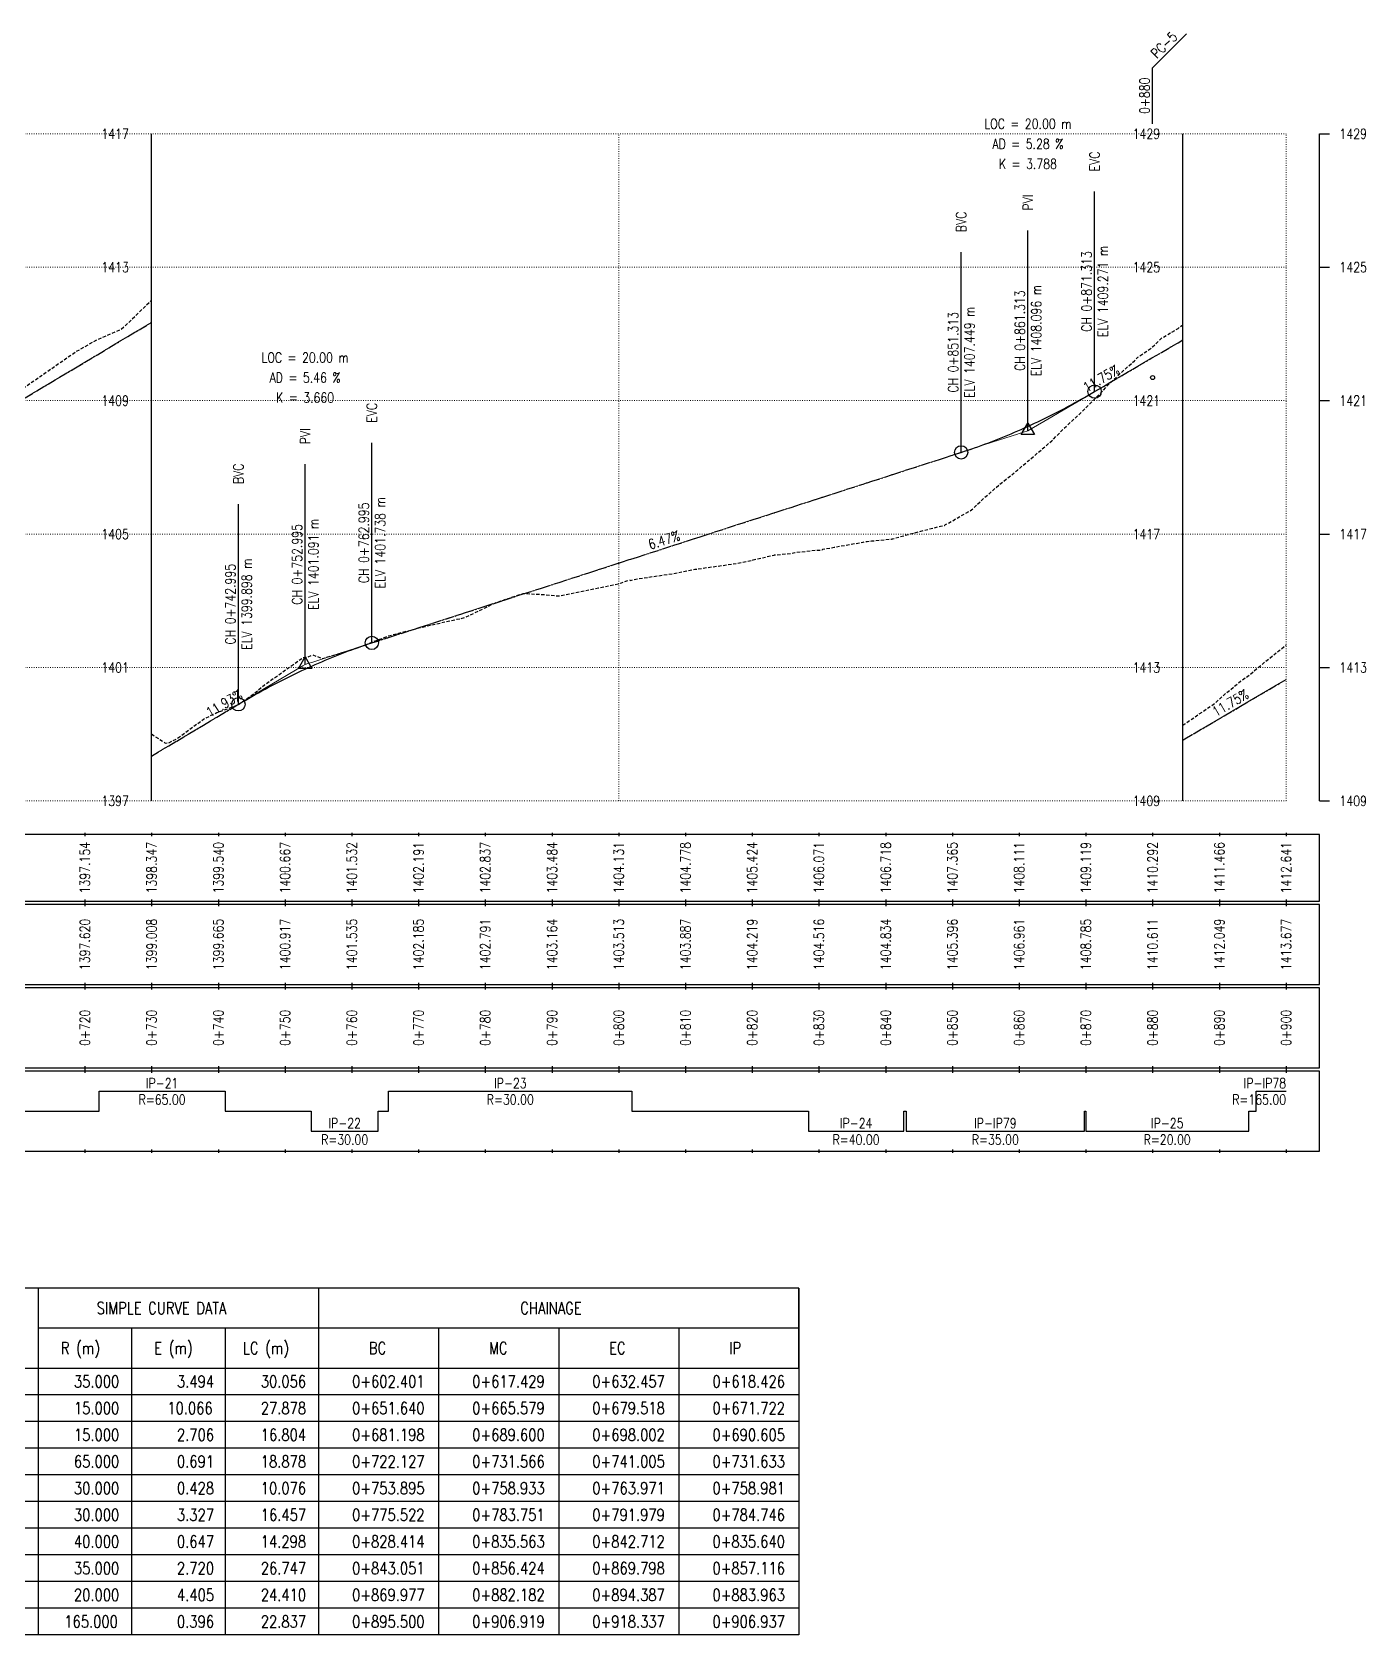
# Model space of a CAD drawing. Extents: x 337736 to 342002, y 3067251 to 3069533.
# Drawn here: x 338887.1 to 339087, y 3067262.7 to 3067503 of the extents above; entities that cross this region are included whole.
import ezdxf
from ezdxf.enums import TextEntityAlignment as Align

# ---------------------------------------------------------------- set-up
doc = ezdxf.new("R2010")
doc.units = 0
doc.header["$MEASUREMENT"] = 0
for name, pattern in [('Center', [2, 1.25, -0.25, 0.25, -0.25]), ('Dashed', [0.75, 0.5, -0.25]), ('Dot', [0.25, 0, -0.25])]:
    doc.linetypes.add(name, pattern=pattern)
for name, color, linetype in [('Chainage_TXT', 7, 'Continuous'), ('DesignRL_TXT', 5, 'Continuous'), ('ExistRL_TXT', 3, 'Continuous'), ('GL', 3, 'Dashed'), ('Grade Text', 7, 'Continuous'), ('HC_Data', 7, 'Continuous'), ('Horizontal Alignment', 7, 'Continuous'), ('Remark', 7, 'Continuous'), ('Scale Line', 1, 'Continuous'), ('TitleBox', 7, 'Continuous'), ('VIP Mark', 7, 'Continuous')]:
    doc.layers.add(name, color=color, linetype=linetype)
for name, color, linetype, lineweight in [('Grids', 9, 'Dot', 13), ('PipeCulvert', 6, 'Continuous', 30), ('Vertical Alignment', 5, 'Center', 30), ('VIP Line', 2, 'Continuous', 5)]:
    doc.layers.add(name, color=color, linetype=linetype, lineweight=lineweight)
doc.styles.get("Standard").update_dxf_attribs({"font": 'simplex.shx'})

msp = doc.modelspace()

# ---------------------------------------------------------------- linework, layer by layer
at = {"layer": 'GL', "flags": 128}
for points in [[(338775.06, 3067395.47), (338775.73, 3067395.65), (338776.77, 3067395.92), (338778.05, 3067396.28), (338781.69, 3067397.24), (338784.42, 3067397.87), (338786.31, 3067398.6), (338789.78, 3067399.95), (338791.11, 3067400.15), (338795.06, 3067401.51), (338796.03, 3067401.81), (338796.43, 3067401.99), (338799.94, 3067403.9), (338801.7, 3067405.03), (338802.29, 3067405.29), (338804.9, 3067407.85), (338807.49, 3067408.68), (338808.4, 3067409.15), (338809.75, 3067410.4), (338814.36, 3067412.1), (338814.99, 3067412.48), (338815.06, 3067412.52), (338815.68, 3067412.89), (338820.06, 3067415.72), (338823.69, 3067417.43), (338825.78, 3067418.17), (338827.65, 3067418.85), (338829.58, 3067419.97), (338832.09, 3067420.61), (338833.09, 3067421.19), (338833.36, 3067421.21), (338835.06, 3067421.75), (338835.49, 3067421.89), (338837.71, 3067422.75), (338839.43, 3067423.19), (338839.65, 3067423.19), (338842.49, 3067424), (338843.55, 3067424.63), (338844.81, 3067424.98), (338847.43, 3067425.73), (338849.6, 3067426.22), (338851.32, 3067426.62), (338852.97, 3067427.34), (338855.06, 3067428.26), (338855.55, 3067428.47), (338857.52, 3067428.84), (338859.47, 3067429.91), (338860.85, 3067430.66), (338862.59, 3067431.63), (338863.96, 3067432.38), (338867.63, 3067434.49), (338868.09, 3067434.77), (338871.77, 3067437.09), (338872.39, 3067437.89), (338875.06, 3067440.64), (338876.78, 3067442.41), (338882.26, 3067447.12), (338886.12, 3067449.81), (338893.67, 3067455.05), (338895.06, 3067455.84), (338896.93, 3067456.88), (338900.47, 3067458.41), (338901.48, 3067459.31), (338905.04, 3067462.78)], [(338905.04, 3067397.78), (338907.1, 3067396.42), (338907.63, 3067396.46), (338908.82, 3067397.04), (338912.83, 3067399.99), (338914.82, 3067400.98), (338915.06, 3067401.06), (338917.91, 3067402.1), (338920.28, 3067403.73), (338921.98, 3067405.13), (338927.74, 3067409.23), (338928.06, 3067409.26), (338928.46, 3067409.31), (338929.2, 3067409.63), (338930.71, 3067409.07), (338933.15, 3067409.83), (338934.54, 3067410.24), (338935.06, 3067410.41), (338935.78, 3067410.64), (338940.36, 3067412.4), (338940.45, 3067412.45), (338940.54, 3067412.48), (338944.31, 3067413.45), (338945.29, 3067413.72), (338950.86, 3067414.99), (338951.39, 3067415.05), (338952.1, 3067415.27), (338955.06, 3067416.69), (338956.38, 3067417.35), (338957.89, 3067417.89), (338960.74, 3067418.84), (338963.5, 3067418.7), (338966.11, 3067418.46), (338970.72, 3067419.42), (338972.01, 3067419.68), (338974.24, 3067420.11), (338974.97, 3067420.27), (338975.06, 3067420.3), (338975.46, 3067420.44), (338976.63, 3067420.88), (338976.85, 3067420.79), (338977.85, 3067421.03), (338983.33, 3067421.82), (338986.47, 3067422.46), (338987.56, 3067422.61), (338992.86, 3067423.35), (338995.06, 3067423.83), (338995.22, 3067423.87), (338998.33, 3067424.59), (338998.4, 3067424.6), (338998.45, 3067424.61), (338998.64, 3067424.63), (339001.02, 3067424.86), (339001.42, 3067424.96), (339004.52, 3067425.32), (339005, 3067425.31), (339005.46, 3067425.35), (339005.55, 3067425.36), (339005.64, 3067425.45), (339007.34, 3067425.76), (339011.68, 3067426.53), (339012.2, 3067426.62), (339012.28, 3067426.63), (339012.98, 3067426.7), (339015.06, 3067426.9), (339015.95, 3067426.99), (339016.05, 3067427), (339016.14, 3067427.03), (339018.54, 3067427.71), (339023.27, 3067428.93), (339023.88, 3067429.01), (339024.04, 3067429.16), (339024.89, 3067429.65), (339025.06, 3067429.71), (339025.32, 3067429.89), (339027.94, 3067431.36), (339029.63, 3067432.98), (339032.13, 3067435.18), (339034.82, 3067437.33), (339035.06, 3067437.54), (339036.37, 3067438.66), (339036.62, 3067438.87), (339039.97, 3067441.73), (339041.65, 3067443.47), (339044.56, 3067446.16), (339047.7, 3067449.31), (339048.66, 3067450.38), (339052.34, 3067453.72), (339052.83, 3067454.23), (339054.95, 3067455.68), (339055.06, 3067455.79), (339056.39, 3067457.09), (339058.86, 3067458.55), (339059.56, 3067459.1)], [(339059.56, 3067399.1), (339059.9, 3067399.29), (339061.27, 3067400.24), (339064.41, 3067402.39), (339065.8, 3067403.66), (339068.25, 3067405.69), (339069.57, 3067406.63), (339070.79, 3067407.68), (339074, 3067410.26), (339075.06, 3067411.12)]]:
    msp.add_lwpolyline(points, dxfattribs=at)
at = {"layer": 'Grids'}
for p, q in [((338775.06, 3067487.73), (339075.06, 3067487.73)), ((338975.06, 3067387.73), (338975.06, 3067487.73)), ((339075.06, 3067387.73), (339075.06, 3067487.73)), ((339075.06, 3067387.73), (339075.06, 3067487.73)), ((338775.06, 3067467.73), (339075.06, 3067467.73)), ((338775.06, 3067447.73), (339075.06, 3067447.73)), ((338775.06, 3067427.73), (339075.06, 3067427.73)), ((338775.06, 3067407.73), (339075.06, 3067407.73)), ((338775.06, 3067387.73), (339075.06, 3067387.73))]:
    msp.add_line(p, q, dxfattribs=at)
at = {"layer": 'HC_Data'}
for p, q in [((338888.06, 3067314.73), (338888.06, 3067302.73)), ((338930.06, 3067314.73), (338930.06, 3067302.73)), ((339002.06, 3067314.73), (339002.06, 3067302.73)), ((338930.06, 3067308.73), (338888.06, 3067308.73)), ((338902.06, 3067308.73), (338902.06, 3067302.73)), ((338916.06, 3067308.73), (338916.06, 3067302.73)), ((339002.06, 3067308.73), (338930.06, 3067308.73)), ((338948.06, 3067308.73), (338948.06, 3067302.73)), ((338966.06, 3067308.73), (338966.06, 3067302.73)), ((338984.06, 3067308.73), (338984.06, 3067302.73)), ((338888.06, 3067302.73), (338888.06, 3067262.73)), ((338902.06, 3067302.73), (338902.06, 3067262.73)), ((338916.06, 3067302.73), (338916.06, 3067262.73)), ((338930.06, 3067302.73), (338930.06, 3067262.73)), ((338948.06, 3067302.73), (338948.06, 3067262.73)), ((338966.06, 3067302.73), (338966.06, 3067262.73)), ((338984.06, 3067302.73), (338984.06, 3067262.73)), ((339002.06, 3067302.73), (339002.06, 3067262.73)), ((339002.06, 3067298.73), (338770.06, 3067298.73)), ((339002.06, 3067294.73), (338770.06, 3067294.73)), ((339002.06, 3067290.73), (338770.06, 3067290.73)), ((339002.06, 3067286.73), (338770.06, 3067286.73)), ((339002.06, 3067282.73), (338770.06, 3067282.73)), ((339002.06, 3067278.73), (338770.06, 3067278.73)), ((339002.06, 3067274.73), (338770.06, 3067274.73)), ((339002.06, 3067270.73), (338770.06, 3067270.73)), ((339002.06, 3067266.73), (338770.06, 3067266.73)), ((339002.06, 3067262.73), (338770.06, 3067262.73))]:
    msp.add_line(p, q, dxfattribs=at)
msp.add_lwpolyline([(338770.06, 3067314.73), (338770.06, 3067302.73), (339002.06, 3067302.73), (339002.06, 3067314.73), (338770.06, 3067314.73)], dxfattribs=at)
at = {"layer": 'Horizontal Alignment'}
msp.add_lwpolyline([(338873.06, 3067341.23), (338897.19, 3067341.23), (338897.19, 3067344.23), (338916.07, 3067344.23), (338916.07, 3067341.23), (338928.96, 3067341.23), (338928.96, 3067338.23), (338939.03, 3067338.23), (338939.03, 3067341.23), (338940.58, 3067341.23), (338940.58, 3067344.23), (338977.04, 3067344.23), (338977.04, 3067341.23), (339003.48, 3067341.23), (339003.48, 3067338.23), (339017.77, 3067338.23), (339017.77, 3067341.23), (339018.11, 3067341.23), (339018.11, 3067338.23), (339044.86, 3067338.23), (339044.86, 3067341.23), (339045.04, 3067341.23), (339045.04, 3067338.23), (339069.45, 3067338.23), (339069.45, 3067341.23), (339070.56, 3067341.23), (339070.56, 3067344.23), (339075.06, 3067344.23)], dxfattribs=at)
at = {"layer": 'PipeCulvert'}
msp.add_circle((339055.06, 3067451.19), 0.3, dxfattribs=at)
at = {"layer": 'Remark'}
for p, q in [((339055.06, 3067497.63), (339060.15, 3067502.73)), ((339055.06, 3067489.23), (339055.06, 3067497.63))]:
    msp.add_line(p, q, dxfattribs=at)
at = {"layer": 'Scale Line'}
for p, q in [((338905.04, 3067387.73), (338905.04, 3067487.73)), ((339059.56, 3067387.73), (339059.56, 3067487.73)), ((339080.06, 3067387.73), (339080.06, 3067487.73)), ((339080.06, 3067487.73), (339081.56, 3067487.73)), ((339080.06, 3067467.73), (339081.56, 3067467.73)), ((339080.06, 3067447.73), (339081.56, 3067447.73)), ((339080.06, 3067427.73), (339081.56, 3067427.73)), ((339080.06, 3067407.73), (339081.56, 3067407.73)), ((339080.06, 3067387.73), (339081.56, 3067387.73))]:
    msp.add_line(p, q, dxfattribs=at)
at = {"layer": 'TitleBox'}
for p, q in [((338895.06, 3067382.98), (338895.06, 3067382.48)), ((338905.06, 3067382.98), (338905.06, 3067382.48)), ((338915.06, 3067382.98), (338915.06, 3067382.48)), ((338925.06, 3067382.98), (338925.06, 3067382.48)), ((338935.06, 3067382.98), (338935.06, 3067382.48)), ((338945.06, 3067382.98), (338945.06, 3067382.48)), ((338955.06, 3067382.98), (338955.06, 3067382.48)), ((338965.06, 3067382.98), (338965.06, 3067382.48)), ((338975.06, 3067382.98), (338975.06, 3067382.48)), ((338985.06, 3067382.98), (338985.06, 3067382.48)), ((338995.06, 3067382.98), (338995.06, 3067382.48)), ((339005.06, 3067382.98), (339005.06, 3067382.48)), ((339015.06, 3067382.98), (339015.06, 3067382.48)), ((339025.06, 3067382.98), (339025.06, 3067382.48)), ((339035.06, 3067382.98), (339035.06, 3067382.48)), ((339045.06, 3067382.98), (339045.06, 3067382.48)), ((339055.06, 3067382.98), (339055.06, 3067382.48)), ((339065.06, 3067382.98), (339065.06, 3067382.48)), ((339075.06, 3067382.98), (339075.06, 3067382.48)), ((339075.06, 3067382.98), (339075.06, 3067382.48)), ((338895.06, 3067372.98), (338895.06, 3067372.48)), ((338895.06, 3067372.48), (338895.06, 3067371.98)), ((338905.06, 3067372.98), (338905.06, 3067372.48)), ((338905.06, 3067372.48), (338905.06, 3067371.98)), ((338915.06, 3067372.98), (338915.06, 3067372.48)), ((338915.06, 3067372.48), (338915.06, 3067371.98)), ((338925.06, 3067372.98), (338925.06, 3067372.48)), ((338925.06, 3067372.48), (338925.06, 3067371.98)), ((338935.06, 3067372.98), (338935.06, 3067372.48)), ((338935.06, 3067372.48), (338935.06, 3067371.98)), ((338945.06, 3067372.98), (338945.06, 3067372.48)), ((338945.06, 3067372.48), (338945.06, 3067371.98)), ((338955.06, 3067372.98), (338955.06, 3067372.48)), ((338955.06, 3067372.48), (338955.06, 3067371.98)), ((338965.06, 3067372.98), (338965.06, 3067372.48)), ((338965.06, 3067372.48), (338965.06, 3067371.98)), ((338975.06, 3067372.98), (338975.06, 3067372.48)), ((338975.06, 3067372.48), (338975.06, 3067371.98)), ((338985.06, 3067372.98), (338985.06, 3067372.48)), ((338985.06, 3067372.48), (338985.06, 3067371.98)), ((338995.06, 3067372.98), (338995.06, 3067372.48)), ((338995.06, 3067372.48), (338995.06, 3067371.98)), ((339005.06, 3067372.98), (339005.06, 3067372.48)), ((339005.06, 3067372.48), (339005.06, 3067371.98)), ((339015.06, 3067372.98), (339015.06, 3067372.48)), ((339015.06, 3067372.48), (339015.06, 3067371.98)), ((339025.06, 3067372.98), (339025.06, 3067372.48)), ((339025.06, 3067372.48), (339025.06, 3067371.98)), ((339035.06, 3067372.98), (339035.06, 3067372.48)), ((339035.06, 3067372.48), (339035.06, 3067371.98)), ((339045.06, 3067372.98), (339045.06, 3067372.48)), ((339045.06, 3067372.48), (339045.06, 3067371.98)), ((339055.06, 3067372.98), (339055.06, 3067372.48)), ((339055.06, 3067372.48), (339055.06, 3067371.98)), ((339065.06, 3067372.98), (339065.06, 3067372.48)), ((339065.06, 3067372.48), (339065.06, 3067371.98)), ((339075.06, 3067372.98), (339075.06, 3067372.48)), ((339075.06, 3067372.98), (339075.06, 3067372.48)), ((339075.06, 3067372.48), (339075.06, 3067371.98)), ((339075.06, 3067372.48), (339075.06, 3067371.98)), ((338895.06, 3067360.48), (338895.06, 3067359.98)), ((338895.06, 3067359.98), (338895.06, 3067359.48)), ((338905.06, 3067360.48), (338905.06, 3067359.98)), ((338905.06, 3067359.98), (338905.06, 3067359.48)), ((338915.06, 3067360.48), (338915.06, 3067359.98)), ((338915.06, 3067359.98), (338915.06, 3067359.48)), ((338925.06, 3067360.48), (338925.06, 3067359.98)), ((338925.06, 3067359.98), (338925.06, 3067359.48)), ((338935.06, 3067360.48), (338935.06, 3067359.98)), ((338935.06, 3067359.98), (338935.06, 3067359.48)), ((338945.06, 3067360.48), (338945.06, 3067359.98)), ((338945.06, 3067359.98), (338945.06, 3067359.48)), ((338955.06, 3067360.48), (338955.06, 3067359.98)), ((338955.06, 3067359.98), (338955.06, 3067359.48)), ((338965.06, 3067360.48), (338965.06, 3067359.98)), ((338965.06, 3067359.98), (338965.06, 3067359.48)), ((338975.06, 3067360.48), (338975.06, 3067359.98)), ((338975.06, 3067359.98), (338975.06, 3067359.48)), ((338985.06, 3067360.48), (338985.06, 3067359.98)), ((338985.06, 3067359.98), (338985.06, 3067359.48)), ((338995.06, 3067360.48), (338995.06, 3067359.98)), ((338995.06, 3067359.98), (338995.06, 3067359.48)), ((339005.06, 3067360.48), (339005.06, 3067359.98)), ((339005.06, 3067359.98), (339005.06, 3067359.48)), ((339015.06, 3067360.48), (339015.06, 3067359.98)), ((339015.06, 3067359.98), (339015.06, 3067359.48)), ((339025.06, 3067360.48), (339025.06, 3067359.98)), ((339025.06, 3067359.98), (339025.06, 3067359.48)), ((339035.06, 3067360.48), (339035.06, 3067359.98)), ((339035.06, 3067359.98), (339035.06, 3067359.48)), ((339045.06, 3067360.48), (339045.06, 3067359.98)), ((339045.06, 3067359.98), (339045.06, 3067359.48)), ((339055.06, 3067360.48), (339055.06, 3067359.98)), ((339055.06, 3067359.98), (339055.06, 3067359.48)), ((339065.06, 3067360.48), (339065.06, 3067359.98)), ((339065.06, 3067359.98), (339065.06, 3067359.48)), ((339075.06, 3067360.48), (339075.06, 3067359.98)), ((339075.06, 3067360.48), (339075.06, 3067359.98)), ((339075.06, 3067359.98), (339075.06, 3067359.48)), ((339075.06, 3067359.98), (339075.06, 3067359.48)), ((338895.06, 3067347.98), (338895.06, 3067347.48)), ((338895.06, 3067347.48), (338895.06, 3067346.98)), ((338905.06, 3067347.98), (338905.06, 3067347.48)), ((338905.06, 3067347.48), (338905.06, 3067346.98)), ((338915.06, 3067347.98), (338915.06, 3067347.48)), ((338915.06, 3067347.48), (338915.06, 3067346.98)), ((338925.06, 3067347.98), (338925.06, 3067347.48)), ((338925.06, 3067347.48), (338925.06, 3067346.98)), ((338935.06, 3067347.98), (338935.06, 3067347.48)), ((338935.06, 3067347.48), (338935.06, 3067346.98)), ((338945.06, 3067347.98), (338945.06, 3067347.48)), ((338945.06, 3067347.48), (338945.06, 3067346.98)), ((338955.06, 3067347.98), (338955.06, 3067347.48)), ((338955.06, 3067347.48), (338955.06, 3067346.98)), ((338965.06, 3067347.98), (338965.06, 3067347.48)), ((338965.06, 3067347.48), (338965.06, 3067346.98)), ((338975.06, 3067347.98), (338975.06, 3067347.48)), ((338975.06, 3067347.48), (338975.06, 3067346.98)), ((338985.06, 3067347.98), (338985.06, 3067347.48)), ((338985.06, 3067347.48), (338985.06, 3067346.98)), ((338995.06, 3067347.98), (338995.06, 3067347.48)), ((338995.06, 3067347.48), (338995.06, 3067346.98)), ((339005.06, 3067347.98), (339005.06, 3067347.48)), ((339005.06, 3067347.48), (339005.06, 3067346.98)), ((339015.06, 3067347.98), (339015.06, 3067347.48)), ((339015.06, 3067347.48), (339015.06, 3067346.98)), ((339025.06, 3067347.98), (339025.06, 3067347.48)), ((339025.06, 3067347.48), (339025.06, 3067346.98)), ((339035.06, 3067347.98), (339035.06, 3067347.48)), ((339035.06, 3067347.48), (339035.06, 3067346.98)), ((339045.06, 3067347.98), (339045.06, 3067347.48)), ((339045.06, 3067347.48), (339045.06, 3067346.98)), ((339055.06, 3067347.98), (339055.06, 3067347.48)), ((339055.06, 3067347.48), (339055.06, 3067346.98)), ((339065.06, 3067347.98), (339065.06, 3067347.48)), ((339065.06, 3067347.48), (339065.06, 3067346.98)), ((339075.06, 3067347.98), (339075.06, 3067347.48)), ((339075.06, 3067347.98), (339075.06, 3067347.48)), ((339075.06, 3067347.48), (339075.06, 3067346.98)), ((339075.06, 3067347.48), (339075.06, 3067346.98)), ((338895.06, 3067335.48), (338895.06, 3067334.98)), ((338905.06, 3067335.48), (338905.06, 3067334.98)), ((338915.06, 3067335.48), (338915.06, 3067334.98)), ((338925.06, 3067335.48), (338925.06, 3067334.98)), ((338935.06, 3067335.48), (338935.06, 3067334.98)), ((338945.06, 3067335.48), (338945.06, 3067334.98)), ((338955.06, 3067335.48), (338955.06, 3067334.98)), ((338965.06, 3067335.48), (338965.06, 3067334.98)), ((338975.06, 3067335.48), (338975.06, 3067334.98)), ((338985.06, 3067335.48), (338985.06, 3067334.98)), ((338995.06, 3067335.48), (338995.06, 3067334.98)), ((339005.06, 3067335.48), (339005.06, 3067334.98)), ((339015.06, 3067335.48), (339015.06, 3067334.98)), ((339025.06, 3067335.48), (339025.06, 3067334.98)), ((339035.06, 3067335.48), (339035.06, 3067334.98)), ((339045.06, 3067335.48), (339045.06, 3067334.98)), ((339055.06, 3067335.48), (339055.06, 3067334.98)), ((339065.06, 3067335.48), (339065.06, 3067334.98)), ((339075.06, 3067335.48), (339075.06, 3067334.98)), ((339075.06, 3067335.48), (339075.06, 3067334.98))]:
    msp.add_line(p, q, dxfattribs=at)
for points in [[(338770.06, 3067372.73), (339080.06, 3067372.73), (339080.06, 3067382.73), (338770.06, 3067382.73)], [(338770.06, 3067360.23), (339080.06, 3067360.23), (339080.06, 3067372.23), (338770.06, 3067372.23)], [(338770.06, 3067347.73), (339080.06, 3067347.73), (339080.06, 3067359.73), (338770.06, 3067359.73)], [(338770.06, 3067335.23), (339080.06, 3067335.23), (339080.06, 3067347.23), (338770.06, 3067347.23)]]:
    msp.add_lwpolyline(points, close=True, dxfattribs=at)
at = {"layer": 'Vertical Alignment'}
for points in [[(338886.12, 3067448.17), (338893.67, 3067452.67), (338895.06, 3067453.51), (338896.93, 3067454.62), (338900.47, 3067456.73), (338901.48, 3067457.34), (338905.04, 3067459.46)], [(338905.04, 3067394.46), (338907.1, 3067395.69), (338907.63, 3067396), (338908.82, 3067396.72), (338912.83, 3067399.11), (338914.82, 3067400.3), (338915.06, 3067400.44), (338917.91, 3067402.14), (338918.06, 3067402.22), (338918.56, 3067402.52), (338919.06, 3067402.81), (338919.56, 3067403.1), (338920.06, 3067403.39), (338920.56, 3067403.67), (338921.06, 3067403.95), (338921.56, 3067404.23), (338922.06, 3067404.5), (338922.56, 3067404.77), (338923.06, 3067405.04), (338923.56, 3067405.3), (338924.06, 3067405.56), (338924.56, 3067405.81), (338925.06, 3067406.06), (338925.56, 3067406.31), (338926.06, 3067406.56), (338926.56, 3067406.8), (338927.06, 3067407.04), (338927.56, 3067407.27), (338928.06, 3067407.51), (338928.56, 3067407.73), (338929.06, 3067407.96), (338929.56, 3067408.18), (338930.06, 3067408.4), (338930.56, 3067408.61), (338931.06, 3067408.82), (338931.56, 3067409.03), (338932.06, 3067409.24), (338932.56, 3067409.44), (338933.06, 3067409.64), (338933.56, 3067409.83), (338934.06, 3067410.02), (338934.56, 3067410.21), (338935.06, 3067410.39), (338935.56, 3067410.57), (338936.06, 3067410.75), (338936.56, 3067410.92), (338937.06, 3067411.09), (338937.56, 3067411.26), (338938.06, 3067411.42), (338938.06, 3067411.42), (338940.36, 3067412.17), (338940.45, 3067412.2), (338940.54, 3067412.23), (338944.31, 3067413.44), (338945.29, 3067413.76), (338950.86, 3067415.56), (338951.39, 3067415.74), (338952.1, 3067415.96), (338955.06, 3067416.92), (338956.38, 3067417.35), (338957.89, 3067417.84), (338960.74, 3067418.76), (338963.5, 3067419.65), (338966.11, 3067420.5), (338970.72, 3067421.99), (338972.01, 3067422.4), (338974.24, 3067423.12), (338974.97, 3067423.36), (338975.06, 3067423.39), (338975.46, 3067423.52), (338976.63, 3067423.9), (338976.85, 3067423.97), (338977.85, 3067424.29), (338983.33, 3067426.06), (338986.47, 3067427.08), (338987.56, 3067427.43), (338992.86, 3067429.15), (338995.06, 3067429.86), (338995.22, 3067429.91), (338998.33, 3067430.91), (338998.4, 3067430.94), (338998.45, 3067430.95), (338998.64, 3067431.01), (339001.02, 3067431.78), (339001.42, 3067431.91), (339004.52, 3067432.91), (339005, 3067433.07), (339005.46, 3067433.22), (339005.55, 3067433.25), (339005.64, 3067433.28), (339007.34, 3067433.83), (339011.68, 3067435.23), (339012.2, 3067435.4), (339012.28, 3067435.43), (339012.98, 3067435.65), (339015.06, 3067436.32), (339015.95, 3067436.61), (339016.05, 3067436.64), (339016.14, 3067436.67), (339018.54, 3067437.45), (339023.27, 3067438.98), (339023.88, 3067439.18), (339024.04, 3067439.23), (339024.89, 3067439.5), (339025.06, 3067439.56), (339025.32, 3067439.64), (339026.37, 3067439.98), (339026.87, 3067440.15), (339027.37, 3067440.31), (339027.87, 3067440.48), (339028.37, 3067440.66), (339028.87, 3067440.83), (339029.37, 3067441.01), (339029.87, 3067441.19), (339030.37, 3067441.38), (339030.87, 3067441.57), (339031.37, 3067441.76), (339031.87, 3067441.96), (339032.37, 3067442.16), (339032.87, 3067442.36), (339033.37, 3067442.57), (339033.87, 3067442.78), (339034.37, 3067442.99), (339034.87, 3067443.21), (339035.37, 3067443.43), (339035.87, 3067443.65), (339036.37, 3067443.88), (339036.87, 3067444.11), (339037.37, 3067444.34), (339037.87, 3067444.57), (339038.37, 3067444.81), (339038.87, 3067445.06), (339039.37, 3067445.3), (339039.87, 3067445.55), (339040.37, 3067445.8), (339040.87, 3067446.06), (339041.37, 3067446.32), (339041.87, 3067446.58), (339042.37, 3067446.85), (339042.87, 3067447.11), (339043.37, 3067447.39), (339043.87, 3067447.66), (339044.37, 3067447.94), (339044.87, 3067448.22), (339045.37, 3067448.51), (339045.87, 3067448.8), (339046.37, 3067449.09), (339046.37, 3067449.09), (339047.7, 3067449.87), (339048.66, 3067450.44), (339052.34, 3067452.59), (339052.83, 3067452.88), (339054.95, 3067454.13), (339055.06, 3067454.19), (339056.39, 3067454.97), (339058.86, 3067456.42), (339059.56, 3067456.83)], [(339059.56, 3067396.83), (339059.9, 3067397.04), (339061.27, 3067397.84), (339064.41, 3067399.68), (339065.8, 3067400.5), (339068.25, 3067401.94), (339069.57, 3067402.72), (339070.79, 3067403.43), (339074, 3067405.32), (339075.06, 3067405.94)]]:
    msp.add_lwpolyline(points, dxfattribs=at)
at = {"layer": 'VIP Line'}
for points in [[(338886.12, 3067448.17), (338893.67, 3067452.67), (338895.06, 3067453.51), (338896.93, 3067454.62), (338900.47, 3067456.73), (338901.48, 3067457.34), (338905.04, 3067459.46)], [(338905.04, 3067394.46), (338907.1, 3067395.69), (338907.63, 3067396), (338908.82, 3067396.72), (338912.83, 3067399.11), (338914.82, 3067400.3), (338915.06, 3067400.44), (338917.91, 3067402.14), (338920.28, 3067403.55), (338921.98, 3067404.57), (338927.74, 3067408), (338928.06, 3067408.19), (338928.46, 3067408.32), (338929.2, 3067408.56), (338930.71, 3067409.05), (338933.15, 3067409.84), (338934.54, 3067410.29), (338935.06, 3067410.45), (338935.78, 3067410.69), (338940.36, 3067412.17), (338940.45, 3067412.2), (338940.54, 3067412.23), (338944.31, 3067413.44), (338945.29, 3067413.76), (338950.86, 3067415.56), (338951.39, 3067415.74), (338952.1, 3067415.96), (338955.06, 3067416.92), (338956.38, 3067417.35), (338957.89, 3067417.84), (338960.74, 3067418.76), (338963.5, 3067419.65), (338966.11, 3067420.5), (338970.72, 3067421.99), (338972.01, 3067422.4), (338974.24, 3067423.12), (338974.97, 3067423.36), (338975.06, 3067423.39), (338975.46, 3067423.52), (338976.63, 3067423.9), (338976.85, 3067423.97), (338977.85, 3067424.29), (338983.33, 3067426.06), (338986.47, 3067427.08), (338987.56, 3067427.43), (338992.86, 3067429.15), (338995.06, 3067429.86), (338995.22, 3067429.91), (338998.33, 3067430.91), (338998.4, 3067430.94), (338998.45, 3067430.95), (338998.64, 3067431.01), (339001.02, 3067431.78), (339001.42, 3067431.91), (339004.52, 3067432.91), (339005, 3067433.07), (339005.46, 3067433.22), (339005.55, 3067433.25), (339005.64, 3067433.28), (339007.34, 3067433.83), (339011.68, 3067435.23), (339012.2, 3067435.4), (339012.28, 3067435.43), (339012.98, 3067435.65), (339015.06, 3067436.32), (339015.95, 3067436.61), (339016.05, 3067436.64), (339016.14, 3067436.67), (339018.54, 3067437.45), (339023.27, 3067438.98), (339023.88, 3067439.18), (339024.04, 3067439.23), (339024.89, 3067439.5), (339025.06, 3067439.56), (339025.32, 3067439.64), (339027.94, 3067440.49), (339029.63, 3067441.04), (339032.13, 3067441.84), (339034.82, 3067442.71), (339035.06, 3067442.79), (339036.37, 3067443.22), (339036.62, 3067443.36), (339039.97, 3067445.33), (339041.65, 3067446.32), (339044.56, 3067448.02), (339047.7, 3067449.87), (339048.66, 3067450.44), (339052.34, 3067452.59), (339052.83, 3067452.88), (339054.95, 3067454.13), (339055.06, 3067454.19), (339056.39, 3067454.97), (339058.86, 3067456.42), (339059.56, 3067456.83)], [(339059.56, 3067396.83), (339059.9, 3067397.04), (339061.27, 3067397.84), (339064.41, 3067399.68), (339065.8, 3067400.5), (339068.25, 3067401.94), (339069.57, 3067402.72), (339070.79, 3067403.43), (339074, 3067405.32), (339075.06, 3067405.94)]]:
    msp.add_lwpolyline(points, dxfattribs=at)
at = {"layer": 'VIP Mark'}
for p, q in [((339046.37, 3067449.09), (339046.37, 3067479.09)), ((339036.37, 3067443.22), (339036.37, 3067473.22)), ((339026.37, 3067439.98), (339026.37, 3067469.98)), ((338938.06, 3067411.42), (338938.06, 3067441.42)), ((338928.06, 3067408.19), (338928.06, 3067438.19)), ((338918.06, 3067402.22), (338918.06, 3067432.22))]:
    msp.add_line(p, q, dxfattribs=at)
for points in [[(339035.37, 3067442.64), (339036.37, 3067444.37), (339037.37, 3067442.64), (339035.37, 3067442.64)], [(338927.06, 3067407.61), (338928.06, 3067409.34), (338929.06, 3067407.61), (338927.06, 3067407.61)]]:
    msp.add_lwpolyline(points, dxfattribs=at)
for centre in [(339046.37, 3067449.09), (339026.37, 3067439.98), (338938.06, 3067411.42), (338918.06, 3067402.22)]:
    msp.add_circle(centre, 1, dxfattribs=at)

# ---------------------------------------------------------------- texts
at = {"width": 0.8}
for s, p in [('1417', (338897.54, 3067486.98)), ('1429', (339052.06, 3067486.98)), ('1413', (338897.54, 3067466.98)), ('1425', (339052.06, 3067466.98)), ('1409', (338897.54, 3067446.98)), ('1421', (339052.06, 3067446.98)), ('1405', (338897.54, 3067426.98)), ('1417', (339052.06, 3067426.98)), ('1401', (338897.54, 3067406.98)), ('1413', (339052.06, 3067406.98)), ('1397', (338897.54, 3067386.98)), ('1409', (339052.06, 3067386.98))]:
    msp.add_text(s, height=1.5, dxfattribs=at).set_placement(p)
for s, p in [('1429', (339083.06, 3067487.73)), ('1425', (339083.06, 3067467.73)), ('1421', (339083.06, 3067447.73)), ('1417', (339083.06, 3067427.73)), ('1413', (339083.06, 3067407.73)), ('1409', (339083.06, 3067387.73))]:
    msp.add_text(s, height=1.5, dxfattribs=at).set_placement(p, align=Align.MIDDLE_LEFT)
at = {"layer": 'Chainage_TXT', "width": 0.8}
for s, p in [('0+720', (338895.06, 3067353.73)), ('0+730', (338905.06, 3067353.73)), ('0+740', (338915.06, 3067353.73)), ('0+750', (338925.06, 3067353.73)), ('0+760', (338935.06, 3067353.73)), ('0+770', (338945.06, 3067353.73)), ('0+780', (338955.06, 3067353.73)), ('0+790', (338965.06, 3067353.73)), ('0+800', (338975.06, 3067353.73)), ('0+810', (338985.06, 3067353.73)), ('0+820', (338995.06, 3067353.73)), ('0+830', (339005.06, 3067353.73)), ('0+840', (339015.06, 3067353.73)), ('0+850', (339025.06, 3067353.73)), ('0+860', (339035.06, 3067353.73)), ('0+870', (339045.06, 3067353.73)), ('0+880', (339055.06, 3067353.73)), ('0+890', (339065.06, 3067353.73)), ('0+900', (339075.06, 3067353.73)), ('0+900', (339075.06, 3067353.73))]:
    msp.add_text(s, height=1.5, rotation=90, dxfattribs=at).set_placement(p, align=Align.MIDDLE_CENTER)
at = {"layer": 'DesignRL_TXT', "width": 0.8}
for s, p in [('1397.154', (338895.06, 3067377.73)), ('1398.347', (338905.06, 3067377.73)), ('1399.540', (338915.06, 3067377.73)), ('1400.667', (338925.06, 3067377.73)), ('1401.532', (338935.06, 3067377.73)), ('1402.191', (338945.06, 3067377.73)), ('1402.837', (338955.06, 3067377.73)), ('1403.484', (338965.06, 3067377.73)), ('1404.131', (338975.06, 3067377.73)), ('1404.778', (338985.06, 3067377.73)), ('1405.424', (338995.06, 3067377.73)), ('1406.071', (339005.06, 3067377.73)), ('1406.718', (339015.06, 3067377.73)), ('1407.365', (339025.06, 3067377.73)), ('1408.111', (339035.06, 3067377.73)), ('1409.119', (339045.06, 3067377.73)), ('1410.292', (339055.06, 3067377.73)), ('1411.466', (339065.06, 3067377.73)), ('1412.641', (339075.06, 3067377.73)), ('1412.641', (339075.06, 3067377.73))]:
    msp.add_text(s, height=1.5, rotation=90, dxfattribs=at).set_placement(p, align=Align.MIDDLE_CENTER)
at = {"layer": 'ExistRL_TXT', "width": 0.8}
for s, p in [('1397.620', (338895.06, 3067366.23)), ('1399.008', (338905.06, 3067366.23)), ('1399.665', (338915.06, 3067366.23)), ('1400.917', (338925.06, 3067366.23)), ('1401.535', (338935.06, 3067366.23)), ('1402.185', (338945.06, 3067366.23)), ('1402.791', (338955.06, 3067366.23)), ('1403.164', (338965.06, 3067366.23)), ('1403.513', (338975.06, 3067366.23)), ('1403.887', (338985.06, 3067366.23)), ('1404.219', (338995.06, 3067366.23)), ('1404.516', (339005.06, 3067366.23)), ('1404.834', (339015.06, 3067366.23)), ('1405.396', (339025.06, 3067366.23)), ('1406.961', (339035.06, 3067366.23)), ('1408.785', (339045.06, 3067366.23)), ('1410.611', (339055.06, 3067366.23)), ('1412.049', (339065.06, 3067366.23)), ('1413.677', (339075.06, 3067366.23)), ('1413.677', (339075.06, 3067366.23))]:
    msp.add_text(s, height=1.5, rotation=90, dxfattribs=at).set_placement(p, align=Align.MIDDLE_CENTER)
at = {"layer": 'Grade Text', "width": 0.8}
for s, rotation, p in [('11.75%', 30.429, (339047.96, 3067450.02)), ('6.47%', 17.9196, (338982.21, 3067425.7)), ('11.93%', 30.8189, (338916.55, 3067401.32)), ('11.75%', 30.429, (339067.31, 3067401.39))]:
    msp.add_text(s, height=1.5, rotation=rotation, dxfattribs=at).set_placement(p, align=Align.BOTTOM_CENTER)
at = {"layer": 'HC_Data', "width": 0.8}
for s, p in [('SIMPLE CURVE DATA', (338896.82, 3067310.83)), ('CHAINAGE', (338960.3, 3067310.83)), ('R (m)', (338891.46, 3067304.83)), ('E (m)', (338905.46, 3067304.83)), ('LC (m)', (338918.74, 3067304.83)), ('BC', (338937.62, 3067304.83)), ('MC', (338955.62, 3067304.83)), ('EC', (338973.62, 3067304.83)), ('IP', (338991.62, 3067304.83)), ('35.000', (338893.42, 3067299.83)), ('3.494', (338908.86, 3067299.83)), ('30.056', (338921.42, 3067299.83)), ('0+602.401', (338935.1, 3067299.83)), ('0+617.429', (338953.1, 3067299.83)), ('0+632.457', (338971.1, 3067299.83)), ('0+618.426', (338989.1, 3067299.83)), ('15.000', (338893.42, 3067295.83)), ('10.066', (338907.42, 3067295.83)), ('27.878', (338921.42, 3067295.83)), ('0+651.640', (338935.1, 3067295.83)), ('0+665.579', (338953.1, 3067295.83)), ('0+679.518', (338971.1, 3067295.83)), ('0+671.722', (338989.1, 3067295.83)), ('15.000', (338893.42, 3067291.83)), ('2.706', (338908.86, 3067291.83)), ('16.804', (338921.42, 3067291.83)), ('0+681.198', (338935.1, 3067291.83)), ('0+689.600', (338953.1, 3067291.83)), ('0+698.002', (338971.1, 3067291.83)), ('0+690.605', (338989.1, 3067291.83)), ('65.000', (338893.42, 3067287.83)), ('0.691', (338908.86, 3067287.83)), ('18.878', (338921.42, 3067287.83)), ('0+722.127', (338935.1, 3067287.83)), ('0+731.566', (338953.1, 3067287.83)), ('0+741.005', (338971.1, 3067287.83)), ('0+731.633', (338989.1, 3067287.83)), ('30.000', (338893.42, 3067283.83)), ('0.428', (338908.86, 3067283.83)), ('10.076', (338921.42, 3067283.83)), ('0+753.895', (338935.1, 3067283.83)), ('0+758.933', (338953.1, 3067283.83)), ('0+763.971', (338971.1, 3067283.83)), ('0+758.981', (338989.1, 3067283.83)), ('30.000', (338893.42, 3067279.83)), ('3.327', (338908.86, 3067279.83)), ('16.457', (338921.42, 3067279.83)), ('0+775.522', (338935.1, 3067279.83)), ('0+783.751', (338953.1, 3067279.83)), ('0+791.979', (338971.1, 3067279.83)), ('0+784.746', (338989.1, 3067279.83)), ('40.000', (338893.42, 3067275.83)), ('0.647', (338908.86, 3067275.83)), ('14.298', (338921.42, 3067275.83)), ('0+828.414', (338935.1, 3067275.83)), ('0+835.563', (338953.1, 3067275.83)), ('0+842.712', (338971.1, 3067275.83)), ('0+835.640', (338989.1, 3067275.83)), ('35.000', (338893.42, 3067271.83)), ('2.720', (338908.86, 3067271.83)), ('26.747', (338921.42, 3067271.83)), ('0+843.051', (338935.1, 3067271.83)), ('0+856.424', (338953.1, 3067271.83)), ('0+869.798', (338971.1, 3067271.83)), ('0+857.116', (338989.1, 3067271.83)), ('20.000', (338893.42, 3067267.83)), ('4.405', (338908.86, 3067267.83)), ('24.410', (338921.42, 3067267.83)), ('0+869.977', (338935.1, 3067267.83)), ('0+882.182', (338953.1, 3067267.83)), ('0+894.387', (338971.1, 3067267.83)), ('0+883.963', (338989.1, 3067267.83)), ('165.000', (338891.98, 3067263.83)), ('0.396', (338908.86, 3067263.83)), ('22.837', (338921.42, 3067263.83)), ('0+895.500', (338935.1, 3067263.83)), ('0+906.919', (338953.1, 3067263.83)), ('0+918.337', (338971.1, 3067263.83)), ('0+906.937', (338989.1, 3067263.83))]:
    msp.add_text(s, height=1.8, dxfattribs=at).set_placement(p)
at = {"layer": 'Horizontal Alignment', "width": 0.8}
for s, p in [('IP-21', (338906.63, 3067344.23)), ('IP-23', (338958.81, 3067344.23)), ('IP-22', (338933.99, 3067338.23)), ('IP-24', (339010.62, 3067338.23)), ('IP-IP79', (339031.49, 3067338.23)), ('IP-25', (339057.24, 3067338.23))]:
    msp.add_text(s, height=1.5, dxfattribs=at).set_placement(p, align=Align.BOTTOM_CENTER)
msp.add_text('IP-IP78', height=1.5, dxfattribs=at).set_placement((339075.06, 3067344.23), align=Align.BOTTOM_RIGHT)
for s, p in [('R=65.00', (338906.63, 3067343.73)), ('R=30.00', (338958.81, 3067343.73)), ('R=30.00', (338933.99, 3067337.73)), ('R=40.00', (339010.62, 3067337.73)), ('R=35.00', (339031.49, 3067337.73)), ('R=20.00', (339057.24, 3067337.73))]:
    msp.add_text(s, height=1.5, dxfattribs=at).set_placement(p, align=Align.TOP_CENTER)
msp.add_text('R=165.00', height=1.5, dxfattribs=at).set_placement((339075.06, 3067343.73), align=Align.TOP_RIGHT)
at = {"layer": 'Remark', "width": 0.8}
for s, rotation, p in [('PC-5', 45, (339057.61, 3067500.18)), ('0+880', 90, (339055.06, 3067493.43))]:
    msp.add_text(s, height=1.5, rotation=rotation, dxfattribs=at).set_placement(p, align=Align.BOTTOM_CENTER)
at = {"layer": 'VIP Mark', "width": 0.8}
for s, p in [('LOC = 20.00 m', (339036.37, 3067489.22)), ('AD = 5.28 %', (339036.37, 3067486.22)), ('K = 3.788', (339036.37, 3067483.22)), ('LOC = 20.00 m', (338928.06, 3067454.19)), ('AD = 5.46 %', (338928.06, 3067451.19)), ('K = 3.660', (338928.06, 3067448.19))]:
    msp.add_text(s, height=1.5, dxfattribs=at).set_placement(p, align=Align.MIDDLE_CENTER)
for s, p in [('EVC', (339046.37, 3067482.09)), ('PVI', (339036.37, 3067476.22)), ('BVC', (339026.37, 3067472.98)), ('EVC', (338938.06, 3067444.42)), ('PVI', (338928.06, 3067441.19)), ('BVC', (338918.06, 3067435.22))]:
    msp.add_text(s, height=1.5, rotation=90, dxfattribs=at).set_placement(p, align=Align.MIDDLE_LEFT)
for s, p in [('CH 0+871.313', (339046.37, 3067464.09)), ('CH 0+861.313', (339036.37, 3067458.22)), ('CH 0+851.313', (339026.37, 3067454.98)), ('CH 0+762.995', (338938.06, 3067426.42)), ('CH 0+752.995', (338928.06, 3067423.19)), ('CH 0+742.995', (338918.06, 3067417.22))]:
    msp.add_text(s, height=1.5, rotation=90, dxfattribs=at).set_placement(p, align=Align.BOTTOM_CENTER)
for s, p in [('ELV 1409.271 m', (339046.87, 3067464.09)), ('ELV 1408.096 m', (339036.87, 3067458.22)), ('ELV 1407.449 m', (339026.87, 3067454.98)), ('ELV 1401.738 m', (338938.56, 3067426.42)), ('ELV 1401.091 m', (338928.56, 3067423.19)), ('ELV 1399.898 m', (338918.56, 3067417.22))]:
    msp.add_text(s, height=1.5, rotation=90, dxfattribs=at).set_placement(p, align=Align.TOP_CENTER)

doc.saveas('drawing.dxf')
